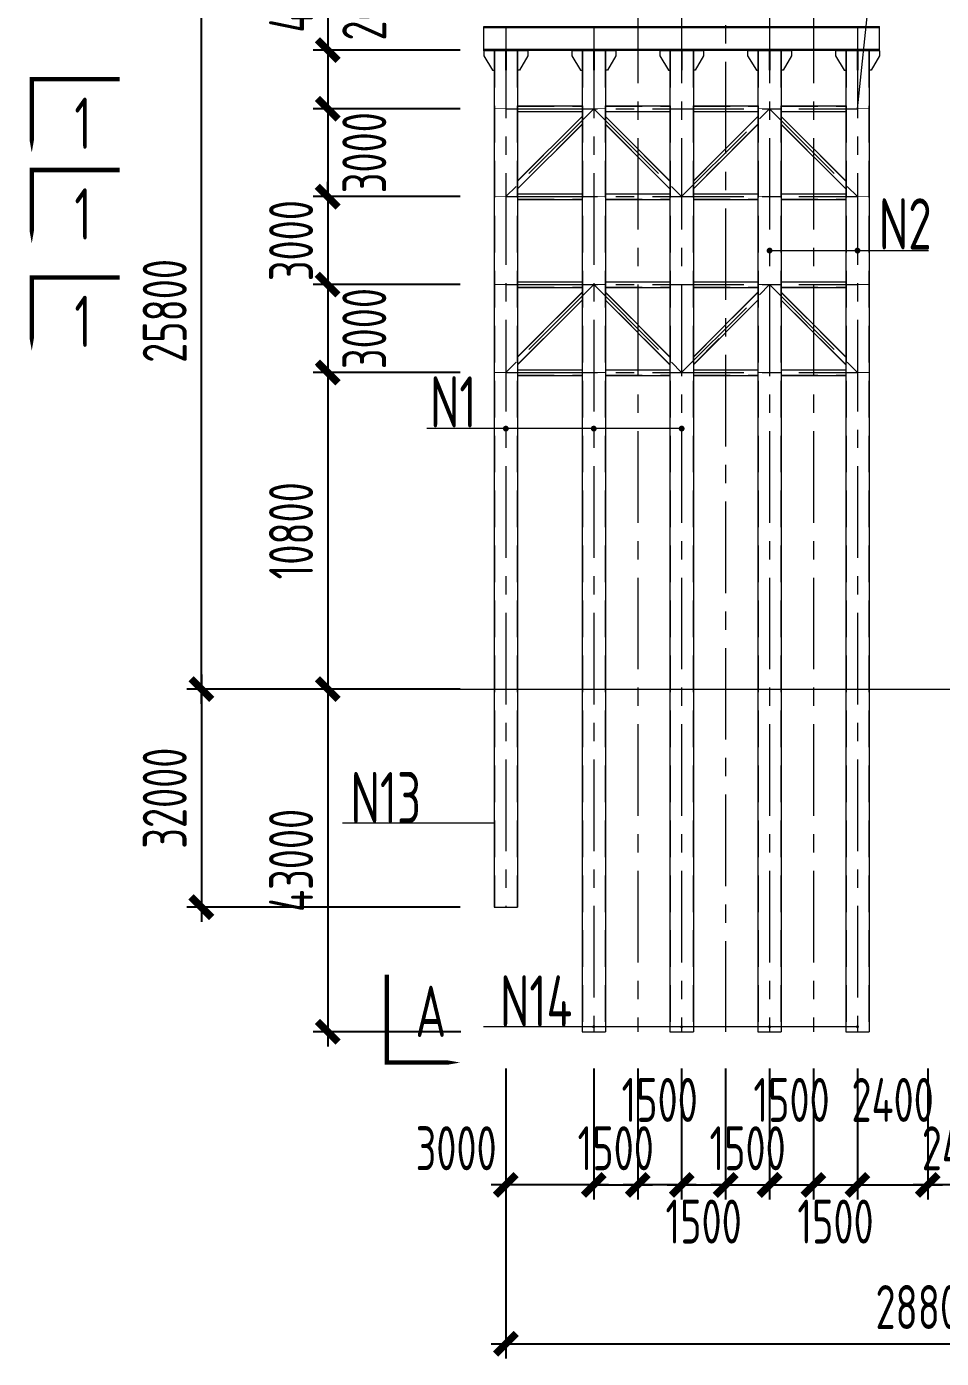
# Model space of a CAD drawing. Extents: x -2876908 to 633791, y -1383861 to 872234.
# Drawn here: x -1404916 to -1373700, y -1014917 to -969484 of the extents above; entities that cross this region are included whole.
import ezdxf
from ezdxf.enums import TextEntityAlignment as Align

# ---------------------------------------------------------------- set-up
doc = ezdxf.new("R2010")
doc.units = 0
doc.header["$LTSCALE"] = 5
doc.header["$MEASUREMENT"] = 0
for name, pattern in [('CENTER', [2, 1.25, -0.25, 0.25, -0.25]), ('DASH', [0.35, 0.25, -0.1]), ('DASHED', [0.75, 0.5, -0.25])]:
    doc.linetypes.add(name, pattern=pattern)
doc.layers.get('0').update_dxf_attribs({"linetype": 'CONTINUOUS', "lineweight": 25})
doc.layers.get('DEFPOINTS').update_dxf_attribs({"color": 35, "linetype": 'CONTINUOUS', "lineweight": 13})
for name, color, linetype, lineweight in [('3中心线', 6, 'CENTER', 18), ('4虚线', 2, 'DASHED', 18), ('5标注', 3, 'CONTINUOUS', 15), ('6文本', 7, 'CONTINUOUS', 15), ('7边界线', 8, 'CONTINUOUS', 15), ('8轮廓线', 4, 'CONTINUOUS', 15), ('DIM', 3, 'CONTINUOUS', 0), ('REIND', 1, 'CONTINUOUS', 0)]:
    doc.layers.add(name, color=color, linetype=linetype, lineweight=lineweight)
doc.styles.add('TSSD_Dimension', font='tssdeng.shx', dxfattribs={"width": 0.7, "bigfont": 'hztxt.shx'})
doc.styles.add('TSSD_NORM', font='tssdeng.shx', dxfattribs={"width": 0.7, "bigfont": 'hztxt.shx'})
doc.dimstyles.new('TSSD_100_100', dxfattribs={"dimtxt": 300, "dimasz": 100, "dimexe": 100, "dimexo": 250, "dimgap": 100, "dimtad": 1, "dimdec": 0, "dimzin": 0, "dimdsep": 46, "dimtxsty": 'TSSD_Dimension', "dimblk": 'ARCHTICK', "dimblk1": 'ARCHTICK', "dimblk2": 'ARCHTICK', "dimcen": 0, "dimdle": 100, "dimclrt": 7, "dimadec": 0, "dimazin": 0, "dimtfac": 1, "dimtdec": 0, "dimtix": 1, "dimtmove": 2, "dimatfit": 3, "dimfxl": 1, "dimtolj": 1, "dimtzin": 0, "dimarcsym": 0})

# ---------------------------------------------------------------- blocks, each defined once
blk = doc.blocks.new('_ArchTick')
at = {"color": 0, "linetype": 'ByBlock', "const_width": 0.5}
blk.add_lwpolyline([(-0.707, -0.707), (0.707, 0.707)], dxfattribs=at)
blk = doc.blocks.new('*D2506')
at = {"layer": 'DEFPOINTS', "color": 0, "transparency": 16777216}
for p in [(-1385563, -1003773), (-1384063, -1003773), (-1384063, -1009000)]:
    blk.add_point(p, dxfattribs=at)
at = {"layer": 'DIM', "color": 0, "lineweight": -2, "transparency": 16777216}
for p, q in [((-1385563, -1005023), (-1385563, -1009500)), ((-1384063, -1005023), (-1384063, -1009500)), ((-1385563, -1009000), (-1386063, -1009000)), ((-1385563, -1009000), (-1384063, -1009000)), ((-1384063, -1009000), (-1383563, -1009000))]:
    blk.add_line(p, q, dxfattribs=at)
at = {"layer": 'DIM', "color": 0, "lineweight": -2, "transparency": 16777216, "xscale": 500, "yscale": 500, "zscale": 500}
blk.add_blockref('_ArchTick', (-1385563, -1009000), dxfattribs=at)
at = {"layer": 'DIM', "color": 0, "lineweight": -2, "transparency": 16777216, "xscale": 500, "yscale": 500, "zscale": 500, "rotation": 180}
blk.add_blockref('_ArchTick', (-1384063, -1009000), dxfattribs=at)
at = {"layer": 'DIM', "color": 7, "transparency": 16777216, "insert": (-1384813, -1007750), "char_height": 1500, "attachment_point": 5, "style": 'TSSD_Dimension'}
blk.add_mtext('\\A1;1500', dxfattribs=at)
blk = doc.blocks.new('*D2507')
at = {"layer": 'DEFPOINTS', "color": 0, "transparency": 16777216}
for p in [(-1382563, -1003773), (-1381063, -1003773), (-1381063, -1009000)]:
    blk.add_point(p, dxfattribs=at)
at = {"layer": 'DIM', "color": 0, "lineweight": -2, "transparency": 16777216}
for p, q in [((-1382563, -1005023), (-1382563, -1009500)), ((-1381063, -1005023), (-1381063, -1009500)), ((-1383063, -1009000), (-1380563, -1009000))]:
    blk.add_line(p, q, dxfattribs=at)
at = {"layer": 'DIM', "color": 0, "lineweight": -2, "transparency": 16777216, "xscale": 500, "yscale": 500, "zscale": 500, "rotation": 180}
blk.add_blockref('_ArchTick', (-1382563, -1009000), dxfattribs=at)
at = {"layer": 'DIM', "color": 0, "lineweight": -2, "transparency": 16777216, "xscale": 500, "yscale": 500, "zscale": 500}
blk.add_blockref('_ArchTick', (-1381063, -1009000), dxfattribs=at)
at = {"layer": 'DIM', "color": 7, "transparency": 16777216, "insert": (-1381813, -1010250), "char_height": 1500, "attachment_point": 5, "style": 'TSSD_Dimension'}
blk.add_mtext('\\A1;1500', dxfattribs=at)
blk = doc.blocks.new('*D2508')
at = {"layer": 'DEFPOINTS', "color": 0, "transparency": 16777216}
for p in [(-1381063, -1003773), (-1379563, -1003773), (-1379563, -1009000)]:
    blk.add_point(p, dxfattribs=at)
at = {"layer": 'DIM', "color": 0, "lineweight": -2, "transparency": 16777216}
for p, q in [((-1381063, -1005023), (-1381063, -1009500)), ((-1379563, -1005023), (-1379563, -1009500)), ((-1381063, -1009000), (-1381563, -1009000)), ((-1381063, -1009000), (-1379563, -1009000)), ((-1379563, -1009000), (-1379063, -1009000))]:
    blk.add_line(p, q, dxfattribs=at)
at = {"layer": 'DIM', "color": 0, "lineweight": -2, "transparency": 16777216, "xscale": 500, "yscale": 500, "zscale": 500}
blk.add_blockref('_ArchTick', (-1381063, -1009000), dxfattribs=at)
at = {"layer": 'DIM', "color": 0, "lineweight": -2, "transparency": 16777216, "xscale": 500, "yscale": 500, "zscale": 500, "rotation": 180}
blk.add_blockref('_ArchTick', (-1379563, -1009000), dxfattribs=at)
at = {"layer": 'DIM', "color": 7, "transparency": 16777216, "insert": (-1380313, -1007750), "char_height": 1500, "attachment_point": 5, "style": 'TSSD_Dimension'}
blk.add_mtext('\\A1;1500', dxfattribs=at)
blk = doc.blocks.new('*D2509')
at = {"layer": 'DEFPOINTS', "color": 0, "transparency": 16777216}
for p in [(-1379563, -1003773), (-1378063, -1003773), (-1378063, -1009000)]:
    blk.add_point(p, dxfattribs=at)
at = {"layer": 'DIM', "color": 0, "lineweight": -2, "transparency": 16777216}
for p, q in [((-1379563, -1005023), (-1379563, -1009500)), ((-1378063, -1005023), (-1378063, -1009500)), ((-1380063, -1009000), (-1377563, -1009000))]:
    blk.add_line(p, q, dxfattribs=at)
at = {"layer": 'DIM', "color": 0, "lineweight": -2, "transparency": 16777216, "xscale": 500, "yscale": 500, "zscale": 500, "rotation": 180}
blk.add_blockref('_ArchTick', (-1379563, -1009000), dxfattribs=at)
at = {"layer": 'DIM', "color": 0, "lineweight": -2, "transparency": 16777216, "xscale": 500, "yscale": 500, "zscale": 500}
blk.add_blockref('_ArchTick', (-1378063, -1009000), dxfattribs=at)
at = {"layer": 'DIM', "color": 7, "transparency": 16777216, "insert": (-1378813, -1006100), "char_height": 1500, "attachment_point": 5, "style": 'TSSD_Dimension'}
blk.add_mtext('\\A1;1500', dxfattribs=at)
blk = doc.blocks.new('*D2510')
at = {"layer": 'DEFPOINTS', "color": 0, "transparency": 16777216}
for p in [(-1376563, -1003773), (-1374163, -1003773), (-1374163, -1009000)]:
    blk.add_point(p, dxfattribs=at)
at = {"layer": 'DIM', "color": 0, "lineweight": -2, "transparency": 16777216}
for p, q in [((-1376563, -1005023), (-1376563, -1009500)), ((-1374163, -1005023), (-1374163, -1009500)), ((-1377063, -1009000), (-1373663, -1009000))]:
    blk.add_line(p, q, dxfattribs=at)
at = {"layer": 'DIM', "color": 0, "lineweight": -2, "transparency": 16777216, "xscale": 500, "yscale": 500, "zscale": 500, "rotation": 180}
blk.add_blockref('_ArchTick', (-1376563, -1009000), dxfattribs=at)
at = {"layer": 'DIM', "color": 0, "lineweight": -2, "transparency": 16777216, "xscale": 500, "yscale": 500, "zscale": 500}
blk.add_blockref('_ArchTick', (-1374163, -1009000), dxfattribs=at)
at = {"layer": 'DIM', "color": 7, "transparency": 16777216, "insert": (-1375363, -1006100), "char_height": 1500, "attachment_point": 5, "style": 'TSSD_Dimension'}
blk.add_mtext('\\A1;2400', dxfattribs=at)
blk = doc.blocks.new('*D2511')
at = {"layer": 'DEFPOINTS', "color": 0, "transparency": 16777216}
for p in [(-1388563, -1003773), (-1359763, -1003773), (-1359763, -1014417)]:
    blk.add_point(p, dxfattribs=at)
at = {"layer": 'DIM', "color": 0, "lineweight": -2, "transparency": 16777216}
for p, q in [((-1388563, -1005023), (-1388563, -1014917)), ((-1359763, -1005023), (-1359763, -1014917)), ((-1389063, -1014417), (-1359263, -1014417))]:
    blk.add_line(p, q, dxfattribs=at)
at = {"layer": 'DIM', "color": 0, "lineweight": -2, "transparency": 16777216, "xscale": 500, "yscale": 500, "zscale": 500, "rotation": 180}
blk.add_blockref('_ArchTick', (-1388563, -1014417), dxfattribs=at)
at = {"layer": 'DIM', "color": 0, "lineweight": -2, "transparency": 16777216, "xscale": 500, "yscale": 500, "zscale": 500}
blk.add_blockref('_ArchTick', (-1359763, -1014417), dxfattribs=at)
at = {"layer": 'DIM', "color": 7, "transparency": 16777216, "insert": (-1374163, -1013167), "char_height": 1500, "attachment_point": 5, "style": 'TSSD_Dimension'}
blk.add_mtext('\\A1;28800', dxfattribs=at)
blk = doc.blocks.new('*D2512')
at = {"layer": 'DEFPOINTS', "color": 0, "transparency": 16777216}
for p in [(-1388868, -992085), (-1398953, -999525), (-1388868, -999525)]:
    blk.add_point(p, dxfattribs=at)
at = {"layer": 'DIM', "color": 0, "lineweight": -2, "transparency": 16777216}
for p, q in [((-1398953, -991585), (-1398953, -1000025)), ((-1390118, -992085), (-1399453, -992085)), ((-1390118, -999525), (-1399453, -999525))]:
    blk.add_line(p, q, dxfattribs=at)
at = {"layer": 'DIM', "color": 0, "lineweight": -2, "transparency": 16777216, "xscale": 500, "yscale": 500, "zscale": 500}
for p, rotation in [((-1398953, -992085), 90), ((-1398953, -999525), 270)]:
    blk.add_blockref('_ArchTick', p, dxfattribs=dict(at, rotation=rotation))
at = {"layer": 'DIM', "color": 7, "transparency": 16777216, "insert": (-1400203, -995805), "char_height": 1500, "attachment_point": 5, "rotation": 90, "style": 'TSSD_Dimension'}
blk.add_mtext('\\A1;32000', dxfattribs=at)
blk = doc.blocks.new('*D2514')
at = {"layer": 'DEFPOINTS', "color": 0, "transparency": 16777216}
for p in [(-1398953, -966284), (-1388868, -966284), (-1388868, -992084)]:
    blk.add_point(p, dxfattribs=at)
at = {"layer": 'DIM', "color": 0, "lineweight": -2, "transparency": 16777216}
for p, q in [((-1398953, -992584), (-1398953, -965784)), ((-1390118, -966284), (-1399453, -966284)), ((-1390118, -992084), (-1399453, -992084))]:
    blk.add_line(p, q, dxfattribs=at)
at = {"layer": 'DIM', "color": 0, "lineweight": -2, "transparency": 16777216, "xscale": 500, "yscale": 500, "zscale": 500}
for p, rotation in [((-1398953, -966284), 90), ((-1398953, -992084), 270)]:
    blk.add_blockref('_ArchTick', p, dxfattribs=dict(at, rotation=rotation))
at = {"layer": 'DIM', "color": 7, "transparency": 16777216, "insert": (-1400203, -979184), "char_height": 1500, "attachment_point": 5, "rotation": 90, "style": 'TSSD_Dimension'}
blk.add_mtext('\\A1;25800', dxfattribs=at)
blk = doc.blocks.new('*D2516')
at = {"layer": 'DEFPOINTS', "color": 0, "transparency": 16777216}
for p in [(-1388563, -1003773), (-1385563, -1003773), (-1388563, -1009000)]:
    blk.add_point(p, dxfattribs=at)
at = {"layer": 'DIM', "color": 0, "lineweight": -2, "transparency": 16777216}
for p, q in [((-1388563, -1005023), (-1388563, -1009500)), ((-1385563, -1005023), (-1385563, -1009500)), ((-1385063, -1009000), (-1389063, -1009000))]:
    blk.add_line(p, q, dxfattribs=at)
at = {"layer": 'DIM', "color": 0, "lineweight": -2, "transparency": 16777216, "xscale": 500, "yscale": 500, "zscale": 500, "rotation": 180}
blk.add_blockref('_ArchTick', (-1388563, -1009000), dxfattribs=at)
at = {"layer": 'DIM', "color": 0, "lineweight": -2, "transparency": 16777216, "xscale": 500, "yscale": 500, "zscale": 500}
blk.add_blockref('_ArchTick', (-1385563, -1009000), dxfattribs=at)
at = {"layer": 'DIM', "color": 7, "transparency": 16777216, "insert": (-1390257, -1007750), "char_height": 1500, "attachment_point": 5, "style": 'TSSD_Dimension'}
blk.add_mtext('\\A1;3000', dxfattribs=at)
blk = doc.blocks.new('*D2517')
at = {"layer": 'DEFPOINTS', "color": 0, "transparency": 16777216}
for p in [(-1378063, -1003773), (-1376563, -1003773), (-1376563, -1009000)]:
    blk.add_point(p, dxfattribs=at)
at = {"layer": 'DIM', "color": 0, "lineweight": -2, "transparency": 16777216}
for p, q in [((-1378063, -1005023), (-1378063, -1009500)), ((-1376563, -1005023), (-1376563, -1009500)), ((-1378563, -1009000), (-1376063, -1009000))]:
    blk.add_line(p, q, dxfattribs=at)
at = {"layer": 'DIM', "color": 0, "lineweight": -2, "transparency": 16777216, "xscale": 500, "yscale": 500, "zscale": 500, "rotation": 180}
blk.add_blockref('_ArchTick', (-1378063, -1009000), dxfattribs=at)
at = {"layer": 'DIM', "color": 0, "lineweight": -2, "transparency": 16777216, "xscale": 500, "yscale": 500, "zscale": 500}
blk.add_blockref('_ArchTick', (-1376563, -1009000), dxfattribs=at)
at = {"layer": 'DIM', "color": 7, "transparency": 16777216, "insert": (-1377313, -1010250), "char_height": 1500, "attachment_point": 5, "style": 'TSSD_Dimension'}
blk.add_mtext('\\A1;1500', dxfattribs=at)
blk = doc.blocks.new('*D2518')
at = {"layer": 'DEFPOINTS', "color": 0, "transparency": 16777216}
for p in [(-1388868, -966284), (-1394642, -970284), (-1388868, -970284)]:
    blk.add_point(p, dxfattribs=at)
at = {"layer": 'DIM', "color": 0, "lineweight": -2, "transparency": 16777216}
for p, q in [((-1394642, -965784), (-1394642, -970784)), ((-1390118, -966284), (-1395142, -966284)), ((-1390118, -970284), (-1395142, -970284))]:
    blk.add_line(p, q, dxfattribs=at)
at = {"layer": 'DIM', "color": 0, "lineweight": -2, "transparency": 16777216, "xscale": 500, "yscale": 500, "zscale": 500}
for p, rotation in [((-1394642, -966284), 90), ((-1394642, -970284), 270)]:
    blk.add_blockref('_ArchTick', p, dxfattribs=dict(at, rotation=rotation))
at = {"layer": 'DIM', "color": 7, "transparency": 16777216, "insert": (-1395892, -968284), "char_height": 1500, "attachment_point": 5, "rotation": 90, "style": 'TSSD_Dimension'}
blk.add_mtext('\\A1;4000', dxfattribs=at)
blk = doc.blocks.new('*D2519')
at = {"layer": 'DEFPOINTS', "color": 0, "transparency": 16777216}
for p in [(-1388868, -972284), (-1394642, -975284), (-1388868, -975284)]:
    blk.add_point(p, dxfattribs=at)
at = {"layer": 'DIM', "color": 0, "lineweight": -2, "transparency": 16777216}
for p, q in [((-1394642, -971784), (-1394642, -975784)), ((-1390118, -972284), (-1395142, -972284)), ((-1390118, -975284), (-1395142, -975284))]:
    blk.add_line(p, q, dxfattribs=at)
at = {"layer": 'DIM', "color": 0, "lineweight": -2, "transparency": 16777216, "xscale": 500, "yscale": 500, "zscale": 500}
for p, rotation in [((-1394642, -972284), 90), ((-1394642, -975284), 270)]:
    blk.add_blockref('_ArchTick', p, dxfattribs=dict(at, rotation=rotation))
at = {"layer": 'DIM', "color": 7, "transparency": 16777216, "insert": (-1393392, -973784), "char_height": 1500, "attachment_point": 5, "rotation": 90, "style": 'TSSD_Dimension'}
blk.add_mtext('\\A1;3000', dxfattribs=at)
blk = doc.blocks.new('*D2520')
at = {"layer": 'DEFPOINTS', "color": 0, "transparency": 16777216}
for p in [(-1388868, -975284), (-1394642, -978284), (-1388868, -978284)]:
    blk.add_point(p, dxfattribs=at)
at = {"layer": 'DIM', "color": 0, "lineweight": -2, "transparency": 16777216}
for p, q in [((-1394642, -975284), (-1394642, -974784)), ((-1390118, -975284), (-1395142, -975284)), ((-1394642, -975284), (-1394642, -978284)), ((-1390118, -978284), (-1395142, -978284)), ((-1394642, -978284), (-1394642, -978784))]:
    blk.add_line(p, q, dxfattribs=at)
at = {"layer": 'DIM', "color": 0, "lineweight": -2, "transparency": 16777216, "xscale": 500, "yscale": 500, "zscale": 500}
for p, rotation in [((-1394642, -975284), 270), ((-1394642, -978284), 90)]:
    blk.add_blockref('_ArchTick', p, dxfattribs=dict(at, rotation=rotation))
at = {"layer": 'DIM', "color": 7, "transparency": 16777216, "insert": (-1395892, -976784), "char_height": 1500, "attachment_point": 5, "rotation": 90, "style": 'TSSD_Dimension'}
blk.add_mtext('\\A1;3000', dxfattribs=at)
blk = doc.blocks.new('*D2521')
at = {"layer": 'DEFPOINTS', "color": 0, "transparency": 16777216}
for p in [(-1388868, -978284), (-1394642, -981284), (-1388868, -981284)]:
    blk.add_point(p, dxfattribs=at)
at = {"layer": 'DIM', "color": 0, "lineweight": -2, "transparency": 16777216}
for p, q in [((-1394642, -977784), (-1394642, -981784)), ((-1390118, -978284), (-1395142, -978284)), ((-1390118, -981284), (-1395142, -981284))]:
    blk.add_line(p, q, dxfattribs=at)
at = {"layer": 'DIM', "color": 0, "lineweight": -2, "transparency": 16777216, "xscale": 500, "yscale": 500, "zscale": 500}
for p, rotation in [((-1394642, -978284), 90), ((-1394642, -981284), 270)]:
    blk.add_blockref('_ArchTick', p, dxfattribs=dict(at, rotation=rotation))
at = {"layer": 'DIM', "color": 7, "transparency": 16777216, "insert": (-1393392, -979784), "char_height": 1500, "attachment_point": 5, "rotation": 90, "style": 'TSSD_Dimension'}
blk.add_mtext('\\A1;3000', dxfattribs=at)
blk = doc.blocks.new('*D2522')
at = {"layer": 'DEFPOINTS', "color": 0, "transparency": 16777216}
for p in [(-1388868, -981284), (-1394642, -992084), (-1388868, -992084)]:
    blk.add_point(p, dxfattribs=at)
at = {"layer": 'DIM', "color": 0, "lineweight": -2, "transparency": 16777216}
for p, q in [((-1394642, -980784), (-1394642, -992584)), ((-1390118, -981284), (-1395142, -981284)), ((-1390118, -992084), (-1395142, -992084))]:
    blk.add_line(p, q, dxfattribs=at)
at = {"layer": 'DIM', "color": 0, "lineweight": -2, "transparency": 16777216, "xscale": 500, "yscale": 500, "zscale": 500}
for p, rotation in [((-1394642, -981284), 90), ((-1394642, -992084), 270)]:
    blk.add_blockref('_ArchTick', p, dxfattribs=dict(at, rotation=rotation))
at = {"layer": 'DIM', "color": 7, "transparency": 16777216, "insert": (-1395892, -986684), "char_height": 1500, "attachment_point": 5, "rotation": 90, "style": 'TSSD_Dimension'}
blk.add_mtext('\\A1;10800', dxfattribs=at)
blk = doc.blocks.new('*D2523')
at = {"layer": 'DEFPOINTS', "color": 0, "transparency": 16777216}
for p in [(-1388868, -970284), (-1394642, -972284), (-1388868, -972284)]:
    blk.add_point(p, dxfattribs=at)
at = {"layer": 'DIM', "color": 0, "lineweight": -2, "transparency": 16777216}
for p, q in [((-1394642, -969784), (-1394642, -972784)), ((-1390118, -970284), (-1395142, -970284)), ((-1390118, -972284), (-1395142, -972284))]:
    blk.add_line(p, q, dxfattribs=at)
at = {"layer": 'DIM', "color": 0, "lineweight": -2, "transparency": 16777216, "xscale": 500, "yscale": 500, "zscale": 500}
for p, rotation in [((-1394642, -970284), 90), ((-1394642, -972284), 270)]:
    blk.add_blockref('_ArchTick', p, dxfattribs=dict(at, rotation=rotation))
at = {"layer": 'DIM', "color": 7, "transparency": 16777216, "insert": (-1393392, -968590), "char_height": 1500, "attachment_point": 5, "rotation": 90, "style": 'TSSD_Dimension'}
blk.add_mtext('\\A1;2000', dxfattribs=at)
blk = doc.blocks.new('*D2524')
at = {"layer": 'DEFPOINTS', "color": 0, "transparency": 16777216}
for p in [(-1388868, -992084), (-1394642, -1003773), (-1388843, -1003773)]:
    blk.add_point(p, dxfattribs=at)
at = {"layer": 'DIM', "color": 0, "lineweight": -2, "transparency": 16777216}
for p, q in [((-1394642, -991584), (-1394642, -1004273)), ((-1390118, -992084), (-1395142, -992084)), ((-1390093, -1003773), (-1395142, -1003773))]:
    blk.add_line(p, q, dxfattribs=at)
at = {"layer": 'DIM', "color": 0, "lineweight": -2, "transparency": 16777216, "xscale": 500, "yscale": 500, "zscale": 500}
for p, rotation in [((-1394642, -992084), 90), ((-1394642, -1003773), 270)]:
    blk.add_blockref('_ArchTick', p, dxfattribs=dict(at, rotation=rotation))
at = {"layer": 'DIM', "color": 7, "transparency": 16777216, "insert": (-1395892, -997929), "char_height": 1500, "attachment_point": 5, "rotation": 90, "style": 'TSSD_Dimension'}
blk.add_mtext('\\A1;43000', dxfattribs=at)
blk = doc.blocks.new('*D2529')
at = {"layer": 'DEFPOINTS', "color": 0, "transparency": 16777216}
for p in [(-1374163, -1003773), (-1371763, -1003773), (-1374163, -1009000)]:
    blk.add_point(p, dxfattribs=at)
at = {"layer": 'DIM', "color": 0, "lineweight": -2, "transparency": 16777216}
for p, q in [((-1374163, -1005023), (-1374163, -1009500)), ((-1371763, -1005023), (-1371763, -1009500)), ((-1374163, -1009000), (-1374663, -1009000)), ((-1371763, -1009000), (-1374163, -1009000)), ((-1371763, -1009000), (-1371263, -1009000))]:
    blk.add_line(p, q, dxfattribs=at)
at = {"layer": 'DIM', "color": 0, "lineweight": -2, "transparency": 16777216, "xscale": 500, "yscale": 500, "zscale": 500}
blk.add_blockref('_ArchTick', (-1374163, -1009000), dxfattribs=at)
at = {"layer": 'DIM', "color": 0, "lineweight": -2, "transparency": 16777216, "xscale": 500, "yscale": 500, "zscale": 500, "rotation": 180}
blk.add_blockref('_ArchTick', (-1371763, -1009000), dxfattribs=at)
at = {"layer": 'DIM', "color": 7, "transparency": 16777216, "insert": (-1372963, -1007750), "char_height": 1500, "attachment_point": 5, "style": 'TSSD_Dimension'}
blk.add_mtext('\\A1;2400', dxfattribs=at)
blk = doc.blocks.new('*D2532')
at = {"layer": 'DEFPOINTS', "color": 0, "transparency": 16777216}
for p in [(-1384063, -1003773), (-1382563, -1003773), (-1384063, -1009000)]:
    blk.add_point(p, dxfattribs=at)
at = {"layer": 'DIM', "color": 0, "lineweight": -2, "transparency": 16777216}
for p, q in [((-1384063, -1005023), (-1384063, -1009500)), ((-1382563, -1005023), (-1382563, -1009500)), ((-1382063, -1009000), (-1384563, -1009000))]:
    blk.add_line(p, q, dxfattribs=at)
at = {"layer": 'DIM', "color": 0, "lineweight": -2, "transparency": 16777216, "xscale": 500, "yscale": 500, "zscale": 500, "rotation": 180}
blk.add_blockref('_ArchTick', (-1384063, -1009000), dxfattribs=at)
at = {"layer": 'DIM', "color": 0, "lineweight": -2, "transparency": 16777216, "xscale": 500, "yscale": 500, "zscale": 500}
blk.add_blockref('_ArchTick', (-1382563, -1009000), dxfattribs=at)
at = {"layer": 'DIM', "color": 7, "transparency": 16777216, "insert": (-1383313, -1006100), "char_height": 1500, "attachment_point": 5, "style": 'TSSD_Dimension'}
blk.add_mtext('\\A1;1500', dxfattribs=at)

msp = doc.modelspace()

# ---------------------------------------------------------------- linework, layer by layer
at = {"layer": '3中心线', "ltscale": 500}
for p, q in [((-1381062.702, -965684.238), (-1381062.702, -1003773.242)), ((-1384062.702, -968284.238), (-1384062.702, -1003773.242)), ((-1382562.702, -968284.238), (-1382562.702, -1003773.242)), ((-1379562.702, -968284.238), (-1379562.702, -1003773.242)), ((-1378062.702, -968284.238), (-1378062.702, -1003773.242)), ((-1388562.702, -969484.238), (-1388562.702, -999524.575)), ((-1385562.702, -969484.238), (-1385562.702, -1003773.242)), ((-1376562.702, -969484.238), (-1376562.702, -1003773.242)), ((-1388562.702, -972284.238), (-1376562.702, -972284.238)), ((-1385562.702, -972284.238), (-1388562.702, -975284.238)), ((-1385562.702, -972284.238), (-1382562.702, -975284.238)), ((-1382562.702, -975284.238), (-1379562.702, -972284.238)), ((-1379562.702, -972284.238), (-1376562.702, -975284.238)), ((-1388562.702, -975284.238), (-1376562.702, -975284.238)), ((-1388562.702, -978284.238), (-1376562.702, -978284.238)), ((-1385562.702, -978284.238), (-1388562.702, -981284.238)), ((-1385562.702, -978284.238), (-1382562.702, -981284.238)), ((-1382562.702, -981284.238), (-1379562.702, -978284.238)), ((-1379562.702, -978284.238), (-1376562.702, -981284.238)), ((-1388562.702, -981284.238), (-1376562.702, -981284.238))]:
    msp.add_line(p, q, dxfattribs=at)
at = {"layer": '4虚线', "ltscale": 500}
for p, q in [((-1388950.702, -970314.238), (-1388950.702, -999524.575)), ((-1388174.702, -970314.238), (-1388174.702, -999524.575)), ((-1385950.702, -970314.238), (-1385950.702, -1003773.242)), ((-1385174.702, -970314.238), (-1385174.702, -1003773.242)), ((-1382950.702, -970314.238), (-1382950.702, -1003773.242)), ((-1382174.702, -970314.238), (-1382174.702, -1003773.242)), ((-1379950.702, -970314.238), (-1379950.702, -1003773.242)), ((-1379174.702, -970314.238), (-1379174.702, -1003773.242)), ((-1376950.702, -970314.238), (-1376950.702, -1003773.242)), ((-1376174.702, -970314.238), (-1376174.702, -1003773.242)), ((-1388162.702, -972193.238), (-1385962.702, -972193.238)), ((-1385162.702, -972193.238), (-1382962.702, -972193.238)), ((-1382162.702, -972193.238), (-1379962.702, -972193.238)), ((-1379162.702, -972193.238), (-1376962.702, -972193.238)), ((-1388162.702, -972375.238), (-1385962.702, -972375.238)), ((-1388162.702, -974755.544), (-1385962.702, -972555.544)), ((-1385162.702, -972375.238), (-1382962.702, -972375.238)), ((-1385162.702, -972555.544), (-1382962.702, -974755.544)), ((-1382162.702, -972375.238), (-1379962.702, -972375.238)), ((-1382162.702, -974755.544), (-1379962.702, -972555.544)), ((-1379162.702, -972375.238), (-1376962.702, -972375.238)), ((-1379162.702, -972555.544), (-1376962.702, -974755.544)), ((-1388162.702, -975012.931), (-1385962.702, -972812.931)), ((-1385162.702, -972812.931), (-1382962.702, -975012.931)), ((-1382162.702, -975012.931), (-1379962.702, -972812.931)), ((-1379162.702, -972812.931), (-1376962.702, -975012.931)), ((-1388162.702, -975193.238), (-1385962.702, -975193.238)), ((-1388162.702, -975375.238), (-1385962.702, -975375.238)), ((-1385162.702, -975193.238), (-1382962.702, -975193.238)), ((-1385162.702, -975375.238), (-1382962.702, -975375.238)), ((-1382162.702, -975193.238), (-1379962.702, -975193.238)), ((-1382162.702, -975375.238), (-1379962.702, -975375.238)), ((-1379162.702, -975193.238), (-1376962.702, -975193.238)), ((-1379162.702, -975375.238), (-1376962.702, -975375.238)), ((-1388162.702, -978193.238), (-1385962.702, -978193.238)), ((-1388162.702, -978375.238), (-1385962.702, -978375.238)), ((-1388162.702, -980755.544), (-1385962.702, -978555.544)), ((-1385162.702, -978193.238), (-1382962.702, -978193.238)), ((-1385162.702, -978375.238), (-1382962.702, -978375.238)), ((-1385162.702, -978555.544), (-1382962.702, -980755.544)), ((-1382162.702, -978193.238), (-1379962.702, -978193.238)), ((-1382162.702, -978375.238), (-1379962.702, -978375.238)), ((-1382162.702, -980755.544), (-1379962.702, -978555.544)), ((-1379162.702, -978193.238), (-1376962.702, -978193.238)), ((-1379162.702, -978375.238), (-1376962.702, -978375.238)), ((-1379162.702, -978555.544), (-1376962.702, -980755.544)), ((-1388162.702, -981012.931), (-1385962.702, -978812.931)), ((-1385162.702, -978812.931), (-1382962.702, -981012.931)), ((-1382162.702, -981012.931), (-1379962.702, -978812.931)), ((-1379162.702, -978812.931), (-1376962.702, -981012.931)), ((-1388162.702, -981193.238), (-1385962.702, -981193.238)), ((-1385162.702, -981193.238), (-1382962.702, -981193.238)), ((-1382162.702, -981193.238), (-1379962.702, -981193.238)), ((-1379162.702, -981193.238), (-1376962.702, -981193.238)), ((-1388162.702, -981375.238), (-1385962.702, -981375.238)), ((-1385162.702, -981375.238), (-1382962.702, -981375.238)), ((-1382162.702, -981375.238), (-1379962.702, -981375.238)), ((-1379162.702, -981375.238), (-1376962.702, -981375.238))]:
    msp.add_line(p, q, dxfattribs=at)
at = {"layer": '5标注'}
for p, q in [((-1376562.702, -972284.238), (-1376047.65, -967411.969)), ((-1379562.702, -977124.541), (-1374138.953, -977124.541)), ((-1382562.702, -983198.144), (-1391258.343, -983198.144)), ((-1388962.702, -996663.984), (-1394140.087, -996663.984)), ((-1376562.702, -1003604.081), (-1389327.082, -1003604.081))]:
    msp.add_line(p, q, dxfattribs=at)
at = {"layer": '5标注', "flags": 128}
for points in [[(-1401740.654, -971280.451, 150, 150, 0), (-1404740.654, -971280.451, 150, 150, 0), (-1404740.654, -972780.451, 350, 0, 0), (-1404740.654, -973780.451, 0, 0, 0)], [(-1401740.654, -974376.01, 150, 150, 0), (-1404740.654, -974376.01, 150, 150, 0), (-1404740.654, -975876.01, 350, 0, 0), (-1404740.654, -976876.01, 0, 0, 0)], [(-1401740.654, -978040.153, 150, 150, 0), (-1404740.654, -978040.153, 150, 150, 0), (-1404740.654, -979540.153, 350, 0, 0), (-1404740.654, -980540.153, 0, 0, 0)], [(-1392622.981, -1001824.724, 150, 150, 0), (-1392622.981, -1004824.724, 150, 150, 0), (-1391122.981, -1004824.724, 350, 0, 0), (-1390122.981, -1004824.724, 0, 0, 0)]]:
    msp.add_lwpolyline(points, format="xyseb", dxfattribs=at)
at = {"layer": '5标注', "linetype": 'DASH', "ltscale": 100, "const_width": 30, "flags": 128}
for points in [[(-1388962.702, -972284.238), (-1388162.702, -972284.238)], [(-1385962.702, -972284.238), (-1385162.702, -972284.238)], [(-1382962.702, -972284.238), (-1382162.702, -972284.238)], [(-1379962.702, -972284.238), (-1379162.702, -972284.238)], [(-1376962.702, -972284.238), (-1376162.702, -972284.238)], [(-1388962.702, -975284.238), (-1388162.702, -975284.238)], [(-1385962.702, -975284.238), (-1385162.702, -975284.238)], [(-1382962.702, -975284.238), (-1382162.702, -975284.238)], [(-1379962.702, -975284.238), (-1379162.702, -975284.238)], [(-1376962.702, -975284.238), (-1376162.702, -975284.238)], [(-1388962.702, -978284.238), (-1388162.702, -978284.238)], [(-1385962.702, -978284.238), (-1385162.702, -978284.238)], [(-1382962.702, -978284.238), (-1382162.702, -978284.238)], [(-1379962.702, -978284.238), (-1379162.702, -978284.238)], [(-1376962.702, -978284.238), (-1376162.702, -978284.238)], [(-1388962.702, -981284.238), (-1388162.702, -981284.238)], [(-1385962.702, -981284.238), (-1385162.702, -981284.238)], [(-1382962.702, -981284.238), (-1382162.702, -981284.238)], [(-1379962.702, -981284.238), (-1379162.702, -981284.238)], [(-1376962.702, -981284.238), (-1376162.702, -981284.238)]]:
    msp.add_lwpolyline(points, dxfattribs=at)
at = {"layer": '7边界线'}
msp.add_line((-1390503.69, -992084.238), (-1357939.82, -992084.238), dxfattribs=at)
at = {"layer": '8轮廓线'}
for p, q in [((-1389312.702, -969484.238), (-1380312.702, -969484.238)), ((-1389312.702, -970284.238), (-1389312.702, -969484.238)), ((-1389312.702, -969512.238), (-1380312.702, -969512.238)), ((-1380312.702, -969484.238), (-1375812.702, -969484.238)), ((-1380312.702, -969512.238), (-1375812.702, -969512.238)), ((-1375812.702, -970284.238), (-1375812.702, -969484.238)), ((-1389312.702, -970256.238), (-1380312.702, -970256.238)), ((-1389312.702, -970284.238), (-1380312.702, -970284.238)), ((-1389312.702, -970314.238), (-1389312.702, -970284.238)), ((-1389312.702, -970284.238), (-1387812.702, -970284.238)), ((-1387812.702, -970314.238), (-1389312.702, -970314.238)), ((-1389312.702, -970314.238), (-1389312.702, -970484.238)), ((-1388962.702, -970284.238), (-1388162.702, -970284.238)), ((-1388962.702, -970314.238), (-1388962.702, -999524.575)), ((-1388572.702, -970314.238), (-1388572.702, -970964.238)), ((-1388552.702, -970314.238), (-1388552.702, -970964.238)), ((-1388162.702, -970314.238), (-1388162.702, -999524.575)), ((-1387812.702, -970314.238), (-1387812.702, -970284.238)), ((-1387812.702, -970314.238), (-1387812.702, -970484.238)), ((-1386312.702, -970314.238), (-1386312.702, -970284.238)), ((-1386312.702, -970284.238), (-1384812.702, -970284.238)), ((-1384812.702, -970314.238), (-1386312.702, -970314.238)), ((-1386312.702, -970314.238), (-1386312.702, -970484.238)), ((-1385962.702, -970284.238), (-1385162.702, -970284.238)), ((-1385962.702, -970314.238), (-1385962.702, -1003773.242)), ((-1385572.702, -970314.238), (-1385572.702, -970964.238)), ((-1385552.702, -970314.238), (-1385552.702, -970964.238)), ((-1385162.702, -970314.238), (-1385162.702, -1003773.242)), ((-1384812.702, -970314.238), (-1384812.702, -970284.238)), ((-1384812.702, -970314.238), (-1384812.702, -970484.238)), ((-1383312.702, -970314.238), (-1383312.702, -970284.238)), ((-1383312.702, -970284.238), (-1381812.702, -970284.238)), ((-1381812.702, -970314.238), (-1383312.702, -970314.238)), ((-1383312.702, -970314.238), (-1383312.702, -970484.238)), ((-1382962.702, -970284.238), (-1382162.702, -970284.238)), ((-1382962.702, -970314.238), (-1382962.702, -1003773.242)), ((-1382572.702, -970314.238), (-1382572.702, -970964.238)), ((-1382552.702, -970314.238), (-1382552.702, -970964.238)), ((-1382162.702, -970314.238), (-1382162.702, -1003773.242)), ((-1381812.702, -970314.238), (-1381812.702, -970284.238)), ((-1381812.702, -970314.238), (-1381812.702, -970484.238)), ((-1380312.702, -970256.238), (-1375812.702, -970256.238)), ((-1380312.702, -970284.238), (-1375812.702, -970284.238)), ((-1380312.702, -970314.238), (-1380312.702, -970284.238)), ((-1380312.702, -970284.238), (-1378812.702, -970284.238)), ((-1378812.702, -970314.238), (-1380312.702, -970314.238)), ((-1380312.702, -970314.238), (-1380312.702, -970484.238)), ((-1379962.702, -970284.238), (-1379162.702, -970284.238)), ((-1379962.702, -970314.238), (-1379962.702, -1003773.242)), ((-1379572.702, -970314.238), (-1379572.702, -970964.238)), ((-1379552.702, -970314.238), (-1379552.702, -970964.238)), ((-1379162.702, -970314.238), (-1379162.702, -1003773.242)), ((-1378812.702, -970314.238), (-1378812.702, -970284.238)), ((-1378812.702, -970314.238), (-1378812.702, -970484.238)), ((-1377312.702, -970314.238), (-1377312.702, -970284.238)), ((-1377312.702, -970284.238), (-1375812.702, -970284.238)), ((-1375812.702, -970314.238), (-1377312.702, -970314.238)), ((-1377312.702, -970314.238), (-1377312.702, -970484.238)), ((-1376962.702, -970284.238), (-1376162.702, -970284.238)), ((-1376962.702, -970314.238), (-1376962.702, -1003773.242)), ((-1376572.702, -970314.238), (-1376572.702, -970964.238)), ((-1376552.702, -970314.238), (-1376552.702, -970964.238)), ((-1376162.702, -970314.238), (-1376162.702, -1003773.242)), ((-1375812.702, -970314.238), (-1375812.702, -970284.238)), ((-1375812.702, -970314.238), (-1375812.702, -970484.238)), ((-1389312.702, -970484.238), (-1389012.702, -970964.238)), ((-1387812.702, -970484.238), (-1388096.997, -970964.238)), ((-1386312.702, -970484.238), (-1386012.702, -970964.238)), ((-1384812.702, -970484.238), (-1385096.997, -970964.238)), ((-1383312.702, -970484.238), (-1383012.702, -970964.238)), ((-1381812.702, -970484.238), (-1382096.997, -970964.238)), ((-1380312.702, -970484.238), (-1380012.702, -970964.238)), ((-1378812.702, -970484.238), (-1379096.997, -970964.238)), ((-1377312.702, -970484.238), (-1377012.702, -970964.238)), ((-1375812.702, -970484.238), (-1376096.997, -970964.238)), ((-1389012.702, -970964.238), (-1388962.702, -970964.238)), ((-1388552.702, -970964.238), (-1388572.702, -970964.238)), ((-1388096.997, -970964.238), (-1388162.702, -970964.238)), ((-1386012.702, -970964.238), (-1385962.702, -970964.238)), ((-1385552.702, -970964.238), (-1385572.702, -970964.238)), ((-1385096.997, -970964.238), (-1385162.702, -970964.238)), ((-1383012.702, -970964.238), (-1382962.702, -970964.238)), ((-1382552.702, -970964.238), (-1382572.702, -970964.238)), ((-1382096.997, -970964.238), (-1382162.702, -970964.238)), ((-1380012.702, -970964.238), (-1379962.702, -970964.238)), ((-1379552.702, -970964.238), (-1379572.702, -970964.238)), ((-1379096.997, -970964.238), (-1379162.702, -970964.238)), ((-1377012.702, -970964.238), (-1376962.702, -970964.238)), ((-1376552.702, -970964.238), (-1376572.702, -970964.238)), ((-1376096.997, -970964.238), (-1376162.702, -970964.238)), ((-1388162.702, -972187.238), (-1385962.702, -972187.238)), ((-1385162.702, -972187.238), (-1382962.702, -972187.238)), ((-1382162.702, -972187.238), (-1379962.702, -972187.238)), ((-1379162.702, -972187.238), (-1376962.702, -972187.238)), ((-1388162.702, -972381.238), (-1385962.702, -972381.238)), ((-1388162.702, -974747.059), (-1385962.702, -972547.059)), ((-1385162.702, -972381.238), (-1382962.702, -972381.238)), ((-1385162.702, -972547.059), (-1382962.702, -974747.059)), ((-1382162.702, -972381.238), (-1379962.702, -972381.238)), ((-1382162.702, -974747.059), (-1379962.702, -972547.059)), ((-1379162.702, -972381.238), (-1376962.702, -972381.238)), ((-1379162.702, -972547.059), (-1376962.702, -974747.059)), ((-1388162.702, -975021.416), (-1385962.702, -972821.416)), ((-1385162.702, -972821.416), (-1382962.702, -975021.416)), ((-1382162.702, -975021.416), (-1379962.702, -972821.416)), ((-1379162.702, -972821.416), (-1376962.702, -975021.416)), ((-1388162.702, -975187.238), (-1385962.702, -975187.238)), ((-1388162.702, -975381.238), (-1385962.702, -975381.238)), ((-1385162.702, -975187.238), (-1382962.702, -975187.238)), ((-1385162.702, -975381.238), (-1382962.702, -975381.238)), ((-1382162.702, -975187.238), (-1379962.702, -975187.238)), ((-1382162.702, -975381.238), (-1379962.702, -975381.238)), ((-1379162.702, -975187.238), (-1376962.702, -975187.238)), ((-1379162.702, -975381.238), (-1376962.702, -975381.238)), ((-1388162.702, -978187.238), (-1385962.702, -978187.238)), ((-1388162.702, -978381.238), (-1385962.702, -978381.238)), ((-1388162.702, -980747.059), (-1385962.702, -978547.059)), ((-1385162.702, -978187.238), (-1382962.702, -978187.238)), ((-1385162.702, -978381.238), (-1382962.702, -978381.238)), ((-1385162.702, -978547.059), (-1382962.702, -980747.059)), ((-1382162.702, -978187.238), (-1379962.702, -978187.238)), ((-1382162.702, -978381.238), (-1379962.702, -978381.238)), ((-1382162.702, -980747.059), (-1379962.702, -978547.059)), ((-1379162.702, -978187.238), (-1376962.702, -978187.238)), ((-1379162.702, -978381.238), (-1376962.702, -978381.238)), ((-1379162.702, -978547.059), (-1376962.702, -980747.059)), ((-1388162.702, -981021.416), (-1385962.702, -978821.416)), ((-1385162.702, -978821.416), (-1382962.702, -981021.416)), ((-1382162.702, -981021.416), (-1379962.702, -978821.416)), ((-1379162.702, -978821.416), (-1376962.702, -981021.416)), ((-1388162.702, -981187.238), (-1385962.702, -981187.238)), ((-1385162.702, -981187.238), (-1382962.702, -981187.238)), ((-1382162.702, -981187.238), (-1379962.702, -981187.238)), ((-1379162.702, -981187.238), (-1376962.702, -981187.238)), ((-1388162.702, -981381.238), (-1385962.702, -981381.238)), ((-1385162.702, -981381.238), (-1382962.702, -981381.238)), ((-1382162.702, -981381.238), (-1379962.702, -981381.238)), ((-1379162.702, -981381.238), (-1376962.702, -981381.238)), ((-1388962.702, -999524.575), (-1388162.702, -999524.575)), ((-1385962.702, -1003773.242), (-1385162.702, -1003773.242)), ((-1382962.702, -1003773.242), (-1382162.702, -1003773.242)), ((-1379962.702, -1003773.242), (-1379162.702, -1003773.242)), ((-1376962.702, -1003773.242), (-1376162.702, -1003773.242))]:
    msp.add_line(p, q, dxfattribs=at)
at = {"layer": 'REIND'}
for points, const_width in [([(-1379612.702, -977124.541, 1), (-1379512.702, -977124.541, 1)], 100), ([(-1376612.702, -977124.541, 1), (-1376512.702, -977124.541, 1)], 100), ([(-1388612.702, -983198.144, 1), (-1388512.702, -983198.144, 1)], 100), ([(-1385612.702, -983198.144, 1), (-1385512.702, -983198.144, 1)], 100), ([(-1382612.702, -983198.144, 1), (-1382512.702, -983198.144, 1)], 100), ([(-1385587.702, -1003604.081, 1), (-1385537.702, -1003604.081, 1)], 50), ([(-1382587.702, -1003604.081, 1), (-1382537.702, -1003604.081, 1)], 50), ([(-1379587.702, -1003604.081, 1), (-1379537.702, -1003604.081, 1)], 50), ([(-1376587.702, -1003604.081, 1), (-1376537.702, -1003604.081, 1)], 50)]:
    msp.add_lwpolyline(points, format="xyb", close=True, dxfattribs=dict(at, const_width=const_width))

# ---------------------------------------------------------------- texts
at = {"layer": '5标注', "color": 7, "char_height": 1750, "style": 'TSSD_NORM'}
for s, insert, attachment_point in [('N2', (-1375835.107, -977092.041), 7), ('N1', (-1389562.189, -983165.644), 9), ('N13', (-1391453.223, -996663.984), 9), ('N14', (-1386295.075, -1003604.081), 9)]:
    msp.add_mtext(s, dxfattribs=dict(at, insert=insert, attachment_point=attachment_point))
at = {"layer": '6文本', "style": 'TSSD_NORM', "width": 0.7}
for s, p in [('1', (-1402990.654, -972780.451)), ('1', (-1402990.654, -975876.01)), ('1', (-1402990.654, -979540.153)), ('A', (-1391122.981, -1003074.724))]:
    msp.add_text(s, height=1750, dxfattribs=at).set_placement(p, align=Align.MIDDLE_CENTER)

# ---------------------------------------------------------------- dimensions: what is measured, and where the dimension line sits
at = {"layer": 'DIM'}
for base, p1, p2, angle, picture, middle in [((-1398953.118, -966284.238), (-1388867.702, -992083.919), (-1388867.702, -966284.238), 90, '*D2514', (-1400203.118, -979184.079)), ((-1394642.187, -970284.238), (-1388867.702, -966284.238), (-1388867.702, -970284.238), 90, '*D2518', (-1395892.187, -968284.238)), ((-1394642.187, -978284.238), (-1388867.702, -975284.238), (-1388867.702, -978284.238), 90, '*D2520', (-1395892.187, -976784.238)), ((-1394642.187, -992084.238), (-1388867.702, -981284.238), (-1388867.702, -992084.238), 90, '*D2522', (-1395892.187, -986684.238)), ((-1374162.705, -1008999.975), (-1371762.708, -1003773.242), (-1374162.705, -1003773.242), 180, '*D2529', (-1372962.706, -1007749.975))]:
    dim = msp.add_linear_dim(base=base, p1=p1, p2=p2, angle=angle, dimstyle='TSSD_100_100', override={"dimtxt": 1500, "dimasz": 500, "dimexe": 500, "dimexo": 1250, "dimgap": 500, "dimdle": 500}, dxfattribs=at)
    dim.commit()
    dim.dimension.update_dxf_attribs({"geometry": picture, "text_midpoint": middle})
for base, p1, p2, picture, middle in [((-1394642.187, -972284.238), (-1388867.702, -970284.238), (-1388867.702, -972284.238), '*D2523', (-1393392.187, -968590.007)), ((-1394642.187, -975284.238), (-1388867.702, -972284.238), (-1388867.702, -975284.238), '*D2519', (-1393392.187, -973784.238)), ((-1394642.187, -981284.238), (-1388867.702, -978284.238), (-1388867.702, -981284.238), '*D2521', (-1393392.187, -979784.238))]:
    dim = msp.add_linear_dim(base=base, p1=p1, p2=p2, angle=90, dimstyle='TSSD_100_100', override={"dimtxt": 1500, "dimasz": 500, "dimexe": 500, "dimexo": 1250, "dimgap": 500, "dimdle": 500}, dxfattribs=at)
    dim.commit()
    dim.dimension.update_dxf_attribs({"geometry": picture, "text_midpoint": middle, "dimtype": 160})
for base, p1, p2, text, picture, middle in [((-1398953.118, -999524.575), (-1388867.702, -992084.726), (-1388867.702, -999524.575), '32000', '*D2512', (-1400203.118, -995804.65)), ((-1394642.187, -1003773.242), (-1388867.702, -992084.238), (-1388843.174, -1003773.242), '43000', '*D2524', (-1395892.187, -997928.74))]:
    dim = msp.add_linear_dim(base=base, p1=p1, p2=p2, angle=90, text=text, dimstyle='TSSD_100_100', override={"dimtxt": 1500, "dimasz": 500, "dimexe": 500, "dimexo": 1250, "dimgap": 500, "dimdle": 500}, dxfattribs=at)
    dim.commit()
    dim.dimension.update_dxf_attribs({"geometry": picture, "text_midpoint": middle})
for base, p1, p2, picture, middle in [((-1388562.702, -1008999.975), (-1385562.702, -1003773.242), (-1388562.702, -1003773.242), '*D2516', (-1390256.932, -1007749.975)), ((-1384062.702, -1008999.975), (-1382562.702, -1003773.242), (-1384062.702, -1003773.242), '*D2532', (-1383312.702, -1006099.975)), ((-1381062.702, -1008999.975), (-1382562.702, -1003773.242), (-1381062.702, -1003773.242), '*D2507', (-1381812.702, -1010249.975)), ((-1378062.702, -1008999.975), (-1379562.702, -1003773.242), (-1378062.702, -1003773.242), '*D2509', (-1378812.702, -1006099.975)), ((-1376562.702, -1008999.975), (-1378062.702, -1003773.242), (-1376562.702, -1003773.242), '*D2517', (-1377312.702, -1010249.975)), ((-1374162.705, -1008999.975), (-1376562.702, -1003773.242), (-1374162.705, -1003773.242), '*D2510', (-1375362.703, -1006099.975))]:
    dim = msp.add_linear_dim(base=base, p1=p1, p2=p2, dimstyle='TSSD_100_100', override={"dimtxt": 1500, "dimasz": 500, "dimexe": 500, "dimexo": 1250, "dimgap": 500, "dimdle": 500}, dxfattribs=at)
    dim.commit()
    dim.dimension.update_dxf_attribs({"geometry": picture, "text_midpoint": middle, "dimtype": 160})
for base, p1, p2, picture, middle in [((-1359762.708, -1014416.981), (-1388562.702, -1003773.242), (-1359762.708, -1003773.242), '*D2511', (-1374162.705, -1013166.981)), ((-1384062.702, -1008999.975), (-1385562.702, -1003773.242), (-1384062.702, -1003773.242), '*D2506', (-1384812.702, -1007749.975)), ((-1379562.702, -1008999.975), (-1381062.702, -1003773.242), (-1379562.702, -1003773.242), '*D2508', (-1380312.702, -1007749.975))]:
    dim = msp.add_linear_dim(base=base, p1=p1, p2=p2, dimstyle='TSSD_100_100', override={"dimtxt": 1500, "dimasz": 500, "dimexe": 500, "dimexo": 1250, "dimgap": 500, "dimdle": 500}, dxfattribs=at)
    dim.commit()
    dim.dimension.update_dxf_attribs({"geometry": picture, "text_midpoint": middle})

doc.saveas('drawing.dxf')
